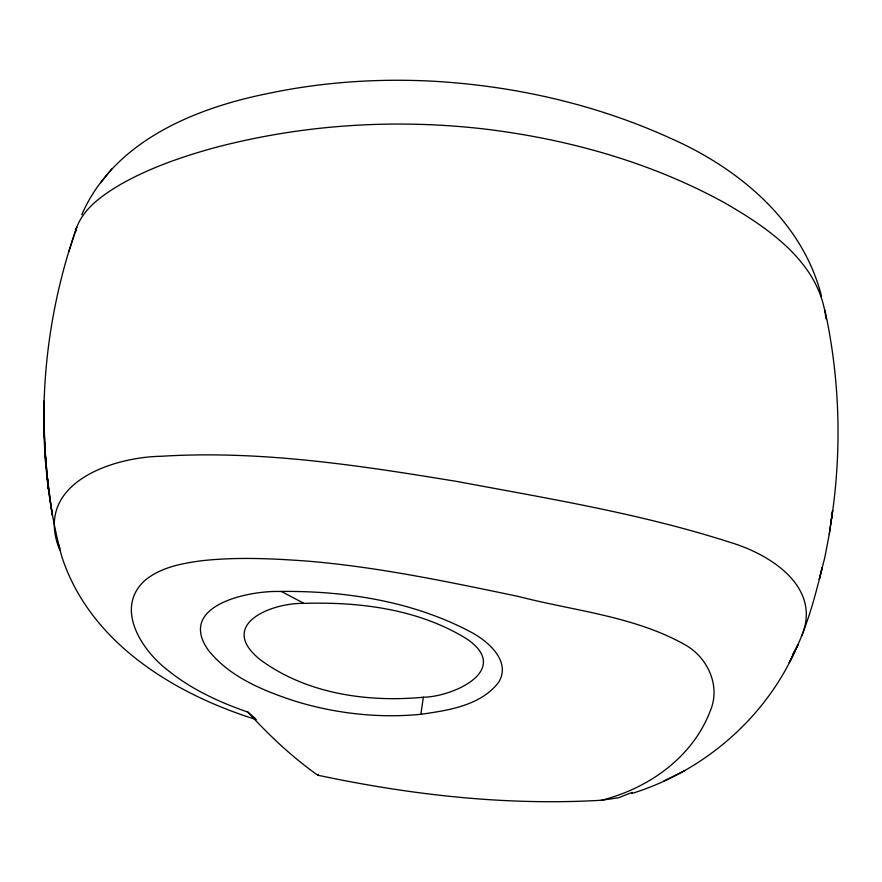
<?xml version="1.0" encoding="UTF-8"?>
<svg xmlns="http://www.w3.org/2000/svg" width="882" height="882" viewBox="0 0 882 882"><rect width="100%" height="100%" fill="white"/><g stroke="black" fill="none" stroke-linecap="round" stroke-linejoin="round"><path stroke-width="1.32" d="M825.938 318.876C820.095 262.99 768.63 228.096 723.747 202.342C651.247 162.641 570.323 139.83 488.584 129.5C397.363 118.42 303.926 124.153 215.021 147.603C182.475 156.522 150.194 167.635 120.735 184.316C103.139 194.856 84.297 207.369 76.723 227.324C39.8 332.271 32.777 448.872 61.806 556.586C89.799 642.713 174.173 693.98 256.364 719.635M829.234 534.514L832.608 510.656L829.234 534.514L824.802 557.457L819.312 579.342L822.156 567.611C814.373 600.212 805.266 632.989 789.203 662.614L798.364 644.103M420.89 714.299C448.288 710.352 480.624 705.732 498.628 682.315C511.262 661.842 488.926 642.019 472.454 632.901C413.548 601.149 344.851 590.488 278.525 591.469C248.206 590.819 176.929 605.493 208.229 650.056C229.64 677.078 263.156 690.672 295.007 701.146C335.579 713.56 378.621 718.433 420.89 714.299L423.338 697.232C452.753 696.879 511.99 670.254 467.306 639.252C419.204 609.131 359.79 601.667 304.003 603.387C271.391 602.615 216.862 624.665 260.157 659.637C306.286 693.781 367.331 702.546 423.338 697.232M830.734 524.217C842.045 453.304 840.248 380.208 824.879 310.034M75.565 231.999L76.723 227.324L68.906 251.513M801.672 636.065C822.101 587.125 770.438 554.414 730.572 542.496C641.479 513.721 548.648 498.639 456.821 481.44C359.404 465.476 260.587 450.118 161.593 456.259C111.463 457.019 33.064 483.975 59.656 549.872M81.75 214.745C113.546 141.804 193.764 108.508 266.959 93.713C321.28 82.136 377.11 78.289 432.544 81.188C514.768 85.83 596.563 104.429 671.555 138.739C739.359 168.826 802.752 221.702 821.528 296.308M794.66 651.919C763.801 719.48 702.667 771.585 631.887 793.48M797.615 645.525L792.455 654.764M111.794 168.969L100.769 182.706M601.678 800.228C648.579 788.276 692.392 757.561 710.153 711.168C721.145 685.998 707.607 657.079 684.465 644.444C633.607 616.033 573.697 610.84 518.098 596.375C448.034 581.789 377.728 566.85 306.275 561.029C271.38 558.504 236.155 556.873 201.283 560.787C181.604 563.466 160.756 567.346 145.034 580.323C113.877 608.393 142.178 651.059 168.462 670.772C191.912 689.57 219.596 702.37 247.864 712.083C269.054 735.301 292.052 757.032 317.763 775.201L318.457 774.396M632.185 792.367L618.514 797.769L601.844 800.228M663.639 781.154L684.994 770.493M601.017 800.272L600.256 800.316M600.157 800.327C505.43 805.751 410.373 794.858 317.763 775.201M281.193 591.37L304.003 603.387M255.427 718.643L247.864 712.083M59.833 548.317L57.837 542.496M44.166 400.748L44.321 436.822M52.325 515.077C47.76 485.739 44.75 456.159 44.1 426.469L45.71 462.807L45.18 452.51L48.367 488.937L47.43 478.728L52.325 515.077"/></g></svg>
